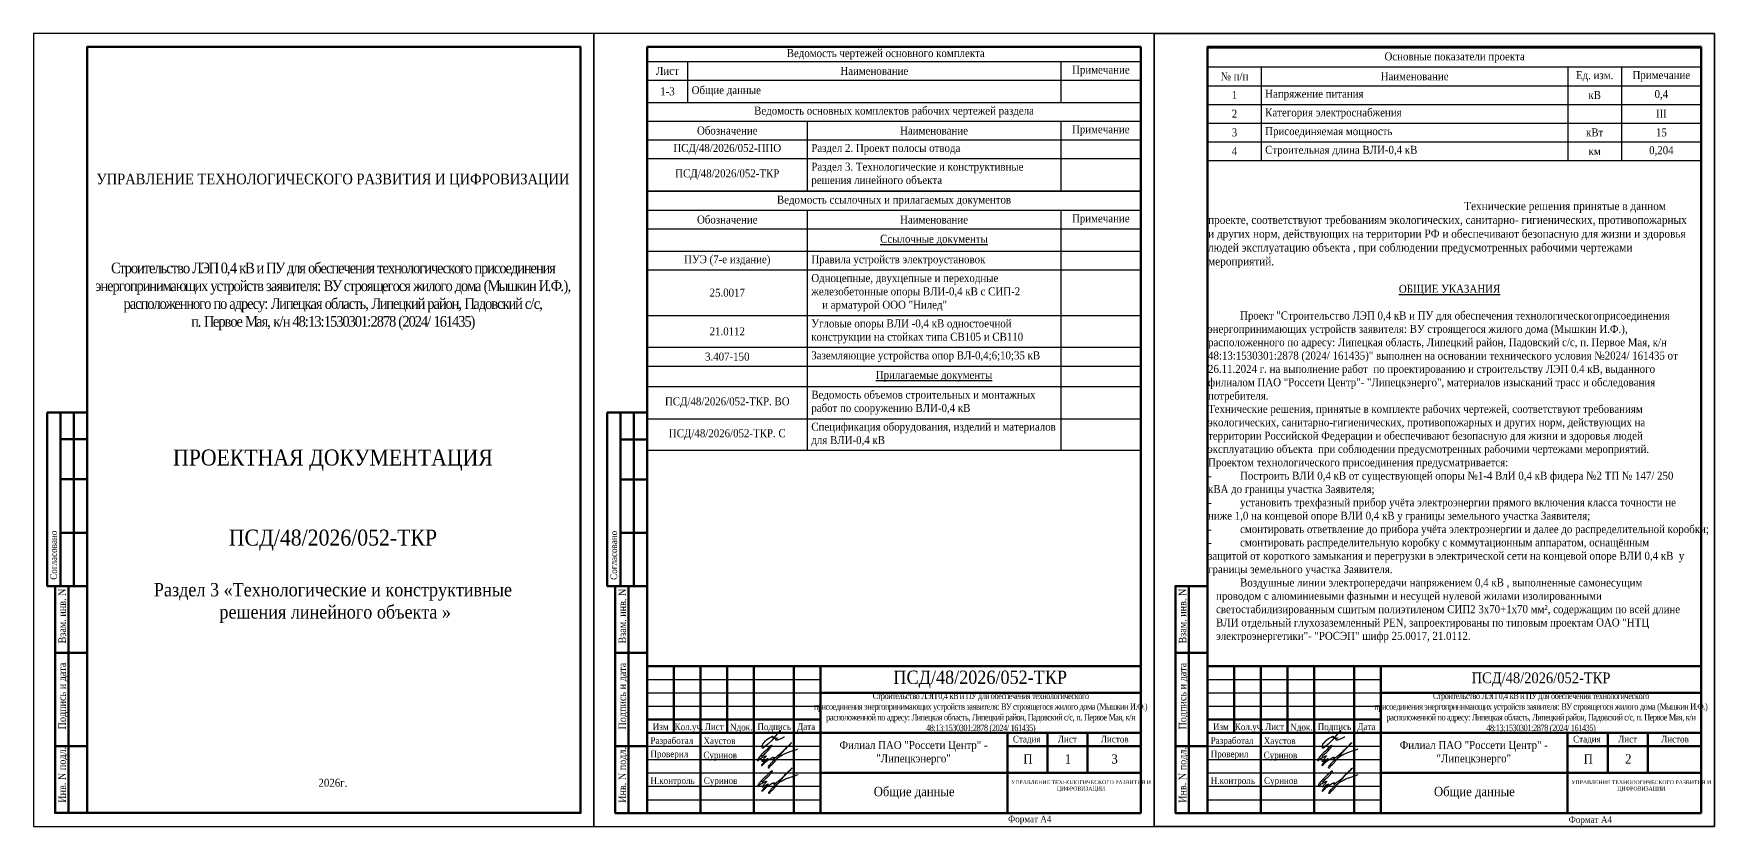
# Model space of a CAD drawing. Header units: millimetres. Extents: x 2174 to 9129, y 1758 to 2055.
# Drawn here: x 5744 to 6374, y 1758 to 2055 of the extents above; entities that cross this region are included whole.
import ezdxf

# ---------------------------------------------------------------- set-up
doc = ezdxf.new("R2010")
doc.units = ezdxf.units.MM
doc.layers.add('П', color=7, linetype='Continuous')
doc.layers.add('Чертеж', color=7, linetype='Continuous')
doc.styles.add('СПДС_BOLD', font='times.ttf', dxfattribs={"width": 0.8})
doc.styles.add('стиль1', font='times.ttf', dxfattribs={"width": 0.9, "height": 2})
doc.styles.add('стиль2', font='times.ttf', dxfattribs={"width": 0.9, "height": 2.5})

# ---------------------------------------------------------------- blocks, each defined once
blk = doc.blocks.new('Штамп б')
at = {"lineweight": 70}
for points in [[(20, 0), (8, 0), (8, 85), (20, 85)], [(13, 0), (13, 85)], [(8, 60), (20, 60)], [(8, 25), (20, 25)]]:
    blk.add_lwpolyline(points, dxfattribs=at)
at = {"lineweight": 25, "style": 'стиль1', "width": 0.9}
for s, p in [('Взам. инв. N', (12.06, 63.49)), ('Подпись и дата', (12.06, 31.28)), ('Инв. N подл.', (12.06, 3.82))]:
    blk.add_text(s, height=2.8, rotation=90, dxfattribs=at).set_placement(p)
blk = doc.blocks.new('*T13')
at = {"layer": 'Defpoints', "color": 8, "linetype": 'ByBlock', "lineweight": 0, "transparency": 16777216}
for p, q in [((0, 0), (185, 0)), ((0, 0), (0, -7)), ((185, 0), (185, -7))]:
    blk.add_line(p, q, dxfattribs=at)
at = {"layer": 'Чертеж', "color": 0, "lineweight": -2, "transparency": 16777216}
for p, q in [((0, -7), (185, -7)), ((0, -7), (0, -14)), ((60, -7), (60, -14)), ((155, -7), (155, -14)), ((185, -7), (185, -14)), ((0, -14), (185, -14))]:
    blk.add_line(p, q, dxfattribs=at)
at = {"layer": 'Чертеж', "color": 0, "linetype": 'ByBlock', "lineweight": -2, "transparency": 16777216}
for p, q in [((0, -14), (0, -96.93)), ((60, -14), (60, -96.93)), ((155, -14), (155, -96.93)), ((185, -14), (185, -96.93)), ((0, -22.33), (185, -22.33)), ((0, -29.36), (185, -29.36)), ((0, -46.39), (185, -46.39)), ((0, -58.34), (185, -58.34)), ((0, -65.34), (185, -65.34)), ((0, -73.01), (185, -73.01)), ((0, -85.12), (185, -85.12)), ((0, -96.93), (185, -96.93))]:
    blk.add_line(p, q, dxfattribs=at)
at = {"layer": 'Чертеж', "color": 0, "lineweight": 30, "transparency": 16777216, "char_height": 3, "style": 'стиль1'}
for s, insert, width, attachment_point in [('Ведомость ссылочных и прилагаемых документов', (92.5, -5.5), 182, 8), ('Обозначение', (30, -10.5), 57, 5), ('Наименование', (107.5, -10.5), 92, 5), ('Примечание', (170, -10.5), 27, 5), ('{\\LСсылочные документы}', (107.5, -18.17), 92, 5), ('ПУЭ (7-е издание)', (30, -25.84), 57, 5), ('Правила устройств электроустановок', (61.5, -25.84), 92, 4), ('{\\C256;Одноцепные, двухцепные и переходные железобетонные опоры ВЛИ-0,4 кВ с СИП-2                  и арматурой ООО "Нилед"}', (61.5, -37.87), 92, 4), ('25.0017', (30, -37.87), 57, 5), ('{\\C256;Угловые опоры ВЛИ -0,4 кВ одностоечной конструкции на стойках типа СВ105 и СВ110}', (61.5, -52.37), 92, 4), ('21.0112', (30, -52.37), 57, 5), ('3.407-150', (30, -61.84), 57, 5), ('Заземляющие устройства опор ВЛ-0,4;6;10;35 кВ', (61.5, -61.84), 92, 4), ('{\\LПрилагаемые документы}', (107.5, -69.18), 92, 5), ('{\\C256;Ведомость объемов строительных и монтажных работ по сооружению ВЛИ-0,4 кВ}', (61.5, -79.06), 92, 4), ('{\\C256;ПСД/48/2026/052-ТКР}. ВО', (30, -79.06), 57, 5), ('{\\C256;Спецификация оборудования, изделий и материалов для ВЛИ-0,4 кВ}', (61.5, -91.02), 92, 4), ('{\\C256;ПСД/48/2026/052-ТКР}. С', (30, -91.02), 57, 5)]:
    blk.add_mtext(s, dxfattribs=dict(at, insert=insert, width=width, attachment_point=attachment_point))
blk = doc.blocks.new('*T14')
at = {"layer": 'Defpoints', "color": 8, "linetype": 'ByBlock', "lineweight": 0, "transparency": 16777216}
for p, q in [((0, 0), (185, 0)), ((0, 0), (0, -7.02)), ((185, 0), (185, -7.02))]:
    blk.add_line(p, q, dxfattribs=at)
at = {"layer": 'Чертеж', "color": 0, "lineweight": -2, "transparency": 16777216}
for p, q in [((0, -7.02), (185, -7.02)), ((0, -7.02), (0, -14.02)), ((60, -7.02), (60, -14.02)), ((155, -7.02), (155, -14.02)), ((185, -7.02), (185, -14.02)), ((0, -14.02), (185, -14.02)), ((0, -21.02), (155, -21.02)), ((0, -33.05), (155, -33.05))]:
    blk.add_line(p, q, dxfattribs=at)
at = {"layer": 'Чертеж', "color": 0, "linetype": 'ByBlock', "lineweight": -2, "transparency": 16777216}
for p, q in [((0, -14.02), (0, -33.05)), ((60, -14.02), (60, -33.05)), ((155, -14.02), (155, -33.05)), ((185, -14.02), (185, -33.05)), ((155, -21.02), (185, -21.02)), ((155, -33.05), (185, -33.05))]:
    blk.add_line(p, q, dxfattribs=at)
at = {"layer": 'Чертеж', "color": 0, "lineweight": 30, "transparency": 16777216, "char_height": 3, "style": 'стиль1'}
for s, insert, width, attachment_point in [('Ведомость основных комплектов рабочих чертежей раздела', (92.5, -5.52), 182, 8), ('Обозначение', (30, -10.52), 57, 5), ('Наименование', (107.5, -10.52), 92, 5), ('Примечание', (170, -10.52), 27, 5), ('{\\C256;ПСД/48/2026/052-ППО}', (30, -17.52), 57, 5), ('{\\W0.9;Раздел 2. Проект полосы отвода}', (61.5, -17.52), 92, 4), ('{\\C256;ПСД/48/2026/052-ТКР}', (30, -27.03), 57, 5), ('Раздел 3. Технологические и конструктивные решения линейного объекта ', (61.5, -27.03), 92, 4)]:
    blk.add_mtext(s, dxfattribs=dict(at, insert=insert, width=width, attachment_point=attachment_point))
blk = doc.blocks.new('*T15')
at = {"layer": 'Чертеж', "color": 0, "linetype": 'ByBlock', "lineweight": -2, "transparency": 16777216}
for p, q in [((0, 0), (185, 0)), ((0, 0), (0, -15.33)), ((15.14, 0), (15.14, -15.33)), ((155.07, 0), (155.07, -15.33)), ((185, 0), (185, -15.33)), ((0, -7), (185, -7)), ((0, -15.33), (185, -15.33))]:
    blk.add_line(p, q, dxfattribs=at)
at = {"layer": 'Чертеж', "color": 0, "lineweight": 30, "transparency": 16777216, "char_height": 3, "style": 'стиль1'}
for s, insert, width, attachment_point in [('Лист', (7.57, -3.5), 12.1433, 5), ('Наименование', (85.11, -3.5), 136.9236, 5), ('Примечание', (170.03, -3.5), 28.9331, 5), ('Общие данные ', (16.64, -11.17), 136.9236, 4)]:
    blk.add_mtext(s, dxfattribs=dict(at, insert=insert, width=width, attachment_point=attachment_point))
at = {"layer": 'Чертеж', "lineweight": 30, "transparency": 16777216, "insert": (7.57, -11.17), "char_height": 3, "width": 14.9433, "attachment_point": 5, "style": 'стиль1'}
blk.add_mtext('1-3', dxfattribs=at)
blk = doc.blocks.new('A$C5B0935FB')
at = {"lineweight": 70}
for p, q in [((20, 65), (5, 65)), ((5, 0), (5, 65)), ((10, 55), (10, 65)), ((15, 0), (15, 65)), ((20, 0), (20, 65)), ((10, 40), (10, 55)), ((10, 55), (20, 55)), ((10, 20), (10, 40)), ((10, 40), (20, 40)), ((10, 0), (10, 20)), ((10, 20), (20, 20)), ((10, 0), (5, 0)), ((15, 0), (10, 0)), ((20, 0), (15, 0)), ((15, 0), (15, 0))]:
    blk.add_line(p, q, dxfattribs=at)
at = {"lineweight": 25, "style": 'стиль1', "width": 0.9}
blk.add_text('Согласовано', height=2.5, rotation=90, dxfattribs=at).set_placement((8.72, 2.35))
blk = doc.blocks.new('*T21')
at = {"layer": 'Defpoints', "color": 8, "linetype": 'ByBlock', "lineweight": 0, "transparency": 16777216}
for p, q in [((0, 0), (185, 0)), ((0, 0), (0, -7)), ((185, 0), (185, -7))]:
    blk.add_line(p, q, dxfattribs=at)
at = {"layer": 'Чертеж', "color": 0, "lineweight": -2, "transparency": 16777216}
for p, q in [((0, -7), (185, -7)), ((0, -7), (0, -14)), ((20, -7), (20, -14)), ((135, -7), (135, -14)), ((155, -7), (155, -14)), ((185, -7), (185, -14)), ((0, -14), (185, -14)), ((0, -21), (135, -21)), ((0, -28.02), (135, -28.02)), ((0, -35.02), (135, -35.02)), ((0, -42.02), (20, -42.02))]:
    blk.add_line(p, q, dxfattribs=at)
at = {"layer": 'Чертеж', "color": 0, "linetype": 'ByBlock', "lineweight": -2, "transparency": 16777216}
for p, q in [((0, -14), (0, -42.02)), ((20, -14), (20, -42.02)), ((135, -14), (135, -42.02)), ((155, -14), (155, -42.02)), ((185, -14), (185, -42.02)), ((135, -21), (185, -21)), ((135, -28.02), (185, -28.02)), ((135, -35.02), (185, -35.02)), ((20, -42.02), (185, -42.02))]:
    blk.add_line(p, q, dxfattribs=at)
at = {"layer": 'Чертеж', "color": 0, "lineweight": 30, "transparency": 16777216, "char_height": 3, "style": 'стиль1'}
for s, insert, width, attachment_point in [('Основные показатели проекта', (92.5, -3.5), 182, 5), ('№ п/п', (10, -10.5), 17, 5), ('Наименование', (77.5, -10.5), 112, 5), ('Ед. изм.', (145, -10.5), 17, 5), ('Примечание', (170, -10.5), 27, 5), ('1', (10, -17.5), 17, 5), ('Напряжение питания', (21.5, -17.5), 112, 4), ('кВ', (145, -17.5), 17, 5), ('{\\C256;0,4}', (170, -17.5), 27, 5), ('2', (10, -24.51), 17, 5), ('Категория электроснабжения', (21.5, -24.51), 112, 4), ('III', (170, -24.51), 27, 5), ('3', (10, -31.52), 17, 5), ('Присоединяемая мощность', (21.5, -31.52), 112, 4), ('кВт', (145, -31.52), 17, 5), ('15', (170, -31.52), 27, 5), ('4', (10, -38.52), 17, 5), ('Строительная длина ВЛИ-0,4 кВ', (21.5, -38.52), 112, 4), ('0,204', (170, -38.52), 27, 5), ('км', (145, -38.52), 17, 5)]:
    blk.add_mtext(s, dxfattribs=dict(at, insert=insert, width=width, attachment_point=attachment_point))
blk = doc.blocks.new('A$C7F1F469D')
at = {"color": 5, "lineweight": 25}
blk.add_spline([(-0.1, 1.78), (1.34, 2.93), (2.75, 4.33), (3.55, 5.31), (3.81, 5.64), (3.86, 5.8), (3.66, 5.81), (3.25, 5.7), (2.89, 5.36), (-1.09, 1.26), (-1.29, 0.98), (-1.47, 0.67), (-1.59, 0.28), (-1.54, 0.16), (-0.98, 0.55), (-0.42, 1.01), (0.34, 1.44), (1.08, 1.86), (1.69, 1.97), (1.62, 1.83), (1.26, 1.37), (0.56, 0.61), (0.16, 0.22), (0, 0), (0.24, -0.04), (0.82, 0.16), (1.44, 0.58), (2.18, 0.95), (2.33, 1.04), (1.93, 0.58), (1.28, 0.02), (0.64, -0.58), (0.1, -1.31), (-0.06, -1.68), (0.13, -1.59), (0.39, -1.41), (1.23, -0.56), (1.62, -0.16), (2.27, 0.27), (2.82, 0.65), (3.41, 1.04), (3.83, 1.25), (4.1, 1.35), (4.33, 1.44), (4.56, 1.45), (4.6, 1.35), (4.48, 1.19), (4.35, 0.92), (4.39, 0.82), (4.59, 0.91), (5.09, 1.34), (6.19, 2.18), (7.41, 3.21), (8.36, 4.22), (9.62, 5.31), (10.99, 6.68), (11.27, 6.98), (9.83, 5.51), (8.6, 4.26), (7.7, 3.28), (7.2, 2.7), (6.74, 2.12), (6.16, 1.41), (5.49, 0.62), (4.74, -0.34), (3.92, -1.29), (3.19, -1.94), (2.91, -2.31), (2.67, -2.58), (2.52, -2.55), (2.49, -2.26), (2.69, -1.9), (3.27, -1.11), (3.8, -0.52), (4.48, 0.07), (5.33, 0.79), (5.97, 1.29), (6.7, 1.77), (7.56, 2.21), (8.83, 2.91), (10.02, 3.35), (11.36, 3.83), (12.55, 4.24), (13.47, 4.57)], degree=3, dxfattribs=at)
blk = doc.blocks.new('Штамп фамилии')
at = {"layer": 'Чертеж', "color": 5, "lineweight": -2}
blk.add_lwpolyline([(47.47, 1.66), (47.54, 1.79), (47.62, 1.93), (47.66, 2.01), (47.7, 2.07), (47.73, 2.13), (47.76, 2.19), (47.76, 2.23), (47.76, 2.32), (47.74, 2.37), (47.71, 2.39), (47.66, 2.4), (47.61, 2.4), (47.56, 2.39), (47.52, 2.38), (47.44, 2.34), (47.38, 2.3), (47.33, 2.24), (47.26, 2.13), (45.27, -0.3), (44.41, -1.31), (42.95, -2.62), (41.21, -4.09), (41.09, -4.15), (41.01, -4.12), (40.97, -4.09), (40.93, -4.02), (40.86, -3.9), (40.8, -3.74), (40.79, -3.59), (40.79, -3.44), (40.82, -3.28), (40.86, -3.13), (40.9, -3.03), (40.96, -2.83), (41.05, -2.63), (41.29, -2.27), (41.56, -1.95), (42.15, -1.36), (42.5, -1), (42.96, -0.67), (43.54, -0.31), (44.11, 0.04), (44.76, 0.4), (44.84, 0.38), (44.86, 0.35), (44.86, 0.3), (44.81, -0.06), (44.88, -0.21), (44.95, -0.28), (45, -0.32), (45.11, -0.38), (45.27, -0.4), (45.46, -0.4), (46.3, -0.35), (46.39, -0.27), (46.46, -0.24), (46.48, -0.25), (46.48, -0.28), (46.47, -0.31), (46.46, -0.34), (46.44, -0.36), (46.39, -0.4), (46.28, -0.48), (45.92, -0.78), (45.89, -0.84), (45.87, -0.89), (45.87, -0.96), (45.9, -1), (46.03, -1.01), (46.17, -1), (46.59, -1), (46.68, -0.99), (46.84, -0.94), (47.03, -0.86), (48.5, -0.28), (48.66, -0.16), (48.81, -0.05), (48.96, 0.03), (49.07, 0.06), (49.21, 0.13)], dxfattribs=at)
at = {"layer": 'Чертеж', "color": 67, "lineweight": -2, "true_color": 0x727430}
for p in [(40.67, -8.99), (40.81, -18.55)]:
    blk.add_blockref('A$C7F1F469D', p, dxfattribs=at)
at = {"color": 7, "char_height": 2.5, "attachment_point": 4, "style": 'стиль1'}
for s, insert, width in [(' Разработал', (-1.9, -1.68), 17), (' Проверил', (-1.9, -6.68), 17), ('Хаустов', (18.85, -1.78), 20), (' Суринов', (17.96, -7.12), 20), (' Н.контроль', (-1.9, -16.68), 17), (' Суринов', (18.1, -16.68), 20)]:
    blk.add_mtext(s, dxfattribs=dict(at, insert=insert, width=width))
blk = doc.blocks.new('A$C31D65421')
blk.add_blockref('Штамп фамилии', (2.24, 18.43))

msp = doc.modelspace()

# ---------------------------------------------------------------- linework, layer by layer
at = {"layer": 'П', "linetype": 'Continuous', "lineweight": 0}
for points in [[(5743.703, 2055.4), (5953.703, 2055.4), (5953.703, 1758.4), (5743.703, 1758.4)], [(5953.703, 2055.4), (6163.703, 2055.4), (6163.703, 1758.4), (5953.703, 1758.4)]]:
    msp.add_lwpolyline(points, close=True, dxfattribs=at)
at = {"layer": 'П', "lineweight": 30}
for points in [[(5743.703, 1758.4), (5953.703, 1758.4), (5953.703, 2055.4), (5743.703, 2055.4)], [(5953.703, 1758.4), (6163.703, 1758.4), (6163.703, 2055.4), (5953.703, 2055.4)]]:
    msp.add_lwpolyline(points, close=True, dxfattribs=at)
at = {"layer": 'П', "linetype": 'Continuous', "lineweight": 30}
for points in [[(6163.703, 2055.4), (6373.703, 2055.4), (6373.703, 1758.4), (6163.703, 1758.4)], [(6163.703, 1758.4), (6373.703, 1758.4), (6373.703, 2055.4), (6163.703, 2055.4)]]:
    msp.add_lwpolyline(points, close=True, dxfattribs=at)
at = {"layer": 'Чертеж', "lineweight": 70}
for p, q in [((6158.703, 1763.4), (6158.703, 2050.4)), ((6368.703, 1763.4), (6368.703, 2050.4)), ((6158.703, 1818.4), (5973.703, 1818.4)), ((5973.703, 1818.4), (5973.703, 1763.4)), ((6368.703, 1818.4), (6183.703, 1818.4)), ((6183.703, 1818.4), (6183.703, 1763.4)), ((6183.703, 1763.4), (6368.703, 1763.4))]:
    msp.add_line(p, q, dxfattribs=at)
msp.add_lwpolyline([(5763.72, 1763.434), (5948.72, 1763.434), (5948.72, 2050.434), (5763.72, 2050.434)], close=True, dxfattribs=at)
for points in [[(6158.703, 2050.4), (5973.703, 2050.4), (5973.703, 1763.4)], [(6368.703, 2050.4), (6183.703, 2050.4), (6183.703, 1763.4)], [(5983.703, 1818.4), (5983.703, 1793.4)], [(5993.703, 1818.4), (5993.703, 1763.4)], [(6003.703, 1818.4), (6003.703, 1793.4)], [(6013.703, 1818.4), (6013.703, 1763.4)], [(6028.703, 1818.4), (6028.703, 1763.4)], [(6038.703, 1818.4), (6038.703, 1763.4)], [(6193.703, 1818.4), (6193.703, 1793.4)], [(6203.703, 1818.4), (6203.703, 1763.4)], [(6213.703, 1818.4), (6213.703, 1793.4)], [(6223.703, 1818.4), (6223.703, 1763.4)], [(6238.703, 1818.4), (6238.703, 1763.4)], [(6248.703, 1818.4), (6248.703, 1763.4)], [(6038.703, 1808.4), (6158.703, 1808.4)], [(6248.703, 1808.4), (6368.703, 1808.4)], [(5973.703, 1798.4), (6038.703, 1798.4)], [(6183.703, 1798.4), (6248.703, 1798.4)], [(5973.703, 1793.4), (6158.703, 1793.4)], [(6108.703, 1793.4), (6108.703, 1763.4)], [(6123.703, 1793.4), (6123.703, 1778.4)], [(6138.703, 1793.4), (6138.703, 1778.4)], [(6183.703, 1793.4), (6368.703, 1793.4)], [(6318.703, 1793.4), (6318.703, 1763.4)], [(6333.703, 1793.4), (6333.703, 1778.4)], [(6348.703, 1793.4), (6348.703, 1778.4)], [(6108.703, 1788.4), (6158.703, 1788.4)], [(6318.703, 1788.4), (6368.703, 1788.4)], [(6038.703, 1778.4), (6158.703, 1778.4)], [(6248.703, 1778.4), (6368.703, 1778.4)], [(5973.703, 1763.4), (6158.703, 1763.4)]]:
    msp.add_lwpolyline(points, dxfattribs=at)
at = {"layer": 'Чертеж', "lineweight": 30}
for points in [[(5973.703, 1813.4), (6038.703, 1813.4)], [(5973.703, 1808.4), (6038.703, 1808.4)], [(6183.703, 1813.4), (6248.703, 1813.4)], [(6183.703, 1808.4), (6248.703, 1808.4)], [(5973.703, 1803.4), (6038.703, 1803.4)], [(6183.703, 1803.4), (6248.703, 1803.4)], [(5973.703, 1788.4), (6038.703, 1788.4)], [(5973.703, 1783.4), (6038.703, 1783.4)], [(6183.703, 1788.4), (6248.703, 1788.4)], [(6183.703, 1783.4), (6248.703, 1783.4)], [(5973.703, 1778.4), (6038.703, 1778.4)], [(6183.703, 1778.4), (6248.703, 1778.4)], [(5973.703, 1773.4), (6038.703, 1773.4)], [(6183.703, 1773.4), (6248.703, 1773.4)], [(5973.703, 1768.4), (6038.703, 1768.4)], [(6183.703, 1768.4), (6248.703, 1768.4)]]:
    msp.add_lwpolyline(points, dxfattribs=at)

# ---------------------------------------------------------------- block references
for name, p in [('*T21', (6183.828, 2049.899)), ('*T15', (5973.703, 2044.937)), ('*T14', (5973.703, 2029.603)), ('*T13', (5973.703, 1996.214)), ('A$C5B0935FB', (5953.703, 1848.4))]:
    msp.add_blockref(name, p)
at = {"layer": 'Чертеж'}
msp.add_blockref('A$C5B0935FB', (5743.72, 1848.434), dxfattribs=at)
at = {"layer": 'Чертеж', "lineweight": 25}
for p in [(5743.72, 1763.434), (5953.703, 1763.4), (6163.703, 1763.4)]:
    msp.add_blockref('Штамп б', p, dxfattribs=at)
at = {"layer": 'Чертеж', "linetype": 'Continuous', "lineweight": 0}
for p in [(5973.703, 1773.4), (6183.703, 1773.4)]:
    msp.add_blockref('A$C31D65421', p, dxfattribs=at)

# ---------------------------------------------------------------- texts
note = msp.add_mtext_dynamic_manual_height_columns('\\pi90;{\\L\\P\\P\\P\\P\\P\\P\\P\\P\\P\\P\\P\\pi0;}^I{\\H1.0357x;Технические решения принятые в данном проекте, соответствуют требованиям экологических, санитарно- гигиенических, противопожарных и других норм, действующих на территории РФ и обеспечивают безопасную для жизни и здоровья людей эксплуатацию объекта , при соблюдении предусмотренных рабочими чертежами мероприятий.\\P\\P\\pi71.526;\\H0.96553x;\\LОБЩИЕ УКАЗАНИЯ\\P\\pi90;}\\P\\pi0;{\\A1;^IПроект "}Строительство ЛЭП 0,4 кВ и ПУ для обеспечения технологическогоприсоединения энергопринимающих устройств заявителя: ВУ строящегося жилого дома (Мышкин И.Ф.), расположенного по адресу: Липецкая область, Липецкий район, Падовский с/с, п. Первое Мая, к/н 48:13:1530301:2878 (2024/ 161435)" выполнен на осно{\\A1;вании технического условия №2024/ 161435 от 26.11.2024 г. на выполнение работ  по проектированию и строительству ЛЭП 0.4 кВ, выданного филиалом ПАО "Россети Центр"- "Липецкэнерго", материалов изысканий трасс и обследования потребителя.\\P\\pi9,l3,t30,57;}Технические решения, принятые в комплекте рабочих чертежей, соответствуют требованиям экологических, санитарно-гигиенических, противопожарных и других норм, действующих на территории Российской Федерации и обеспечивают безопасную для жизни и здоровья людей эксплуатацию объекта  при соблюдении предусмотренных рабочими чертежами мероприятий.\\P\\ptz;{\\A1;Проектом технологического присоединения предусматривается:\\P\\pi6;}-^IПостроить ВЛИ 0,4 кВ от существующей опоры №1-4 ВлИ 0,4 кВ фидера №2 ТП № 147/ 250 кВА до границы участка Заявителя;\\P-^Iустановить трехфазный прибор учёта электроэнергии прямого включения класса точности не ниже 1,0 на концевой опоре ВЛИ 0,4 кВ {\\A1;у границы земельного участка Заявителя;\\P}-^Iсмонтировать ответвление до прибора учёта электроэнергии и далее до распределительной коробки{\\A1;;}\\P-^Iсмонтировать распределительную коробку с коммутационным аппаратом, оснащённым защитой от короткого замыкания и перегрузки в электрической сети на концевой опоре ВЛИ 0,4 кВ  {\\A1;у границы земельного участка Заявителя.}\\P\\pi9;Воздушные линии электропередачи напряжением 0,4 кВ , выполненн{\\A1;ые самонесущим проводом с алюминиевыми фазными и несущей нулевой жилами изолированными светостабилизированным сшитым полиэтиленом СИП2 3х70+1х70 мм², содержащим по всей длине ВЛИ отдельный глухозаземленный PEN, запроектированы по типовым проектам ОАО "НТЦ электроэнергетики"- }', width=180, gutter_width=30, heights=[217.976, 0], dxfattribs=dict(insert=(6183.912, 2047.387), char_height=3, attachment_point=1, style='стиль1'))
for column, words in zip(note.columns.linked_columns, ['\\A1;\\pl3;"РОСЭП" шифр 25.0017, 21.0112.\\P\\pi9;{\\A0;Выбор марок и сечений  проводов произведен в соответствии с заданием на проектирование с \\P\\pi0;учетом требований "Технической политики ПАО "Россети Центр".\\P\\pi9;}Выполненные расчеты и проверки показали, что выбранные сечения , удовлетворяют всем  \\P\\pi0;требованиям, предъявляемым ПУЭ 7 изд.{\\A0;\\P\\pi9;}Для защиты ВЛИ-0,4 кВ от атмосферных перенапряжений на ВЛИ предусмотрено выполнение грозозащитных заземляющих устройств сопротивлением не более 30 Ом.\\P\\pi12,l0;{\\A0;Грозозащитное заземление используется также для повторных заземлений нулевого провода. \\P\\pi9,l3,t12;Общее сопротивление заземлителей всех повторных заземлений нулевого провода проектируемой ВЛИ-0,4 кВ в любое время года не должно превышать 10 Ом.}\\P\\ptz;Заземляющие устройства опор выполняются по типовой документации серии 3.407-150 {\\T0.95;"Заземляющие устройства воздушных линий электропередачи напряжением 0,38, 6-10, 20-35 кВ"}.\\P\\pt12;{\\A0;Охрана труда и техника безопасности при строительстве и эксплуатации проектируемых объектов обеспечены принятием всех проектных решений в строгом соответствии с ПУЭ 7 изд., требования которых учитывают условия безопасности труда, предупреждение производственного травматизма, профессиональных заболеваний, пожаров и взрывов.\\P\\pi12,l0,t9,12;Для обеспечения охраны труда и техники безопасности проектом предусмотрено:\\P\\pi6,l3,tz;-^I использование технически совершенных изделий;\\P-^I размещение оборудования, обеспечивающего его свободное обслуживание;\\P-^I монтаж заземляющих устройств  элементов  электроустановок с нормированной ПУЭ 7 изд. величиной сопротивления;\\P-^I применение типовых  конструкций опор линий электропередачи; \\~ \\P-^I использование при выполнении строительно-монтажных работ машин и механизмов, в конструкции которых заложены принципы охраны труда;\\P\\pi9;Работы выполняются квалифицированным персоналом, прошедшим  инструктаж по технике \\P\\pi0;безопасности.\\P\\pi9;Производство и приемку работ осуществлять согласно  ПУЭ и СНиП 3.05.06-85. \\~\\~\\~\\~\\~\\~\\~\\~\\~\\~\\~ }']):
    column.text = words
at = {"layer": 'Чертеж', "lineweight": 25, "style": 'стиль1', "width": 0.9}
for s, height, p in [('Ведомость чертежей основного комплекта ', 3, (6025.991, 2046.611)), ('Изм', 2.5, (5975.756, 1794.472)), ('Кол.уч.', 2.5, (5983.953, 1794.472)), ('Лист', 2.5, (5995.276, 1794.472)), ('Nдок.', 2.5, (6004.725, 1794.329)), ('Подпись', 2.5, (6015, 1794.472)), ('Дата', 2.5, (6029.842, 1794.472)), ('Изм', 2.5, (6185.756, 1794.472)), ('Кол.уч.', 2.5, (6193.953, 1794.472)), ('Лист', 2.5, (6205.276, 1794.472)), ('Nдок.', 2.5, (6214.725, 1794.329)), ('Подпись', 2.5, (6225, 1794.472)), ('Дата', 2.5, (6239.842, 1794.472)), ('Стадия', 2.5, (6110.75, 1789.84)), ('Лист', 2.5, (6127.623, 1789.84)), ('Листов', 2.5, (6143.721, 1789.84)), ('Стадия', 2.5, (6320.75, 1789.84)), ('Лист', 2.5, (6337.623, 1789.84)), ('Листов', 2.5, (6353.721, 1789.84)), ('П', 3.5, (6114.7, 1781.925)), ('1', 3.5, (6130.249, 1781.925)), ('3', 3.5, (6147.692, 1781.925)), ('П', 3.5, (6324.7, 1781.925)), ('2', 3.5, (6340.249, 1781.925)), ('Формат А4', 2.5, (6108.964, 1759.927)), ('Формат А4', 2.5, (6319.088, 1759.69))]:
    msp.add_text(s, height=height, dxfattribs=at).set_placement(p)
at = {"layer": 'Чертеж', "color": 1, "lineweight": 20, "insert": (5855.893, 2045.789), "char_height": 5, "width": 185.01678, "attachment_point": 2, "style": 'стиль1'}
msp.add_mtext('\\pt95;{\\C256;\\P\\P\\H0.36x;\\P\\P\\P\\P\\P\\H0.94444x;\\P\\H2.9412x;\\P\\ptz;\\fTimes New Roman|b0|i0|c204|p16;\\H0.8x;УПРАВЛЕНИЕ ТЕХНОЛОГИЧЕСКОГО РАЗВИТИЯ И ЦИФРОВИЗАЦИИ\\H0.75003x;\\P\\P\\P\\pt95;\\fTimes New Roman|b0|i0|c204|p18;\\H1.6667x;\\P\\P\\ptz;\\H0.79995x;\\T0.85;Строительство ЛЭП 0,4 кВ и ПУ для обеспечения технологического присоединения энергопринимающих устройств заявителя: ВУ строящегося жилого дома (Мышкин И.Ф.), расположенного по адресу: Липецкая область, Липецкий район, Падовский с/с, \\Pп. Первое Мая, к/н 48:13:1530301:2878 (2024/ 161435)\\P\\P\\P\\pt95;\\P\\P\\P\\H1.5x;\\T1;\\PПРОЕКТНАЯ ДОКУМЕНТАЦИЯ\\P\\P\\PПСД/48/2026/052-ТКР\\P\\P\\H0.83332x;Раздел 3 «Технологические и конструктивные\\P решения линейного объекта »\\P\\pi9.771,t5.9165;\\P\\pi0,t95;\\P\\P\\P\\H1.0001x;\\P\\H0.59994x;\\P\\P\\P2026г.}', dxfattribs=at)
at = {"layer": 'Чертеж', "lineweight": 25, "attachment_point": 5}
for s, insert, char_height, width, style in [('ПСД/48/2026/052-ТКР', (6098.508, 1813.442), 5, 119.88502, 'стиль2'), ('ПСД/48/2026/052-ТКР', (6308.72, 1813.4), 4, 120.03308, 'стиль2'), ('{\\T0.9;Строительство ЛЭП 0,4 кВ и ПУ для обеспечения технологического\\Pприсоединения энергопринимающих устройств заявителя: ВУ строящегося жилого дома (Мышкин И.Ф.) расположенной по адресу: Липецкая область, Липецкий район, Падовский с/с, п. Первое Мая, к/н 48:13:1530301:2878 (2024/ 161435)}', (6098.686, 1800.9), 2.4, 120.03319, 'СПДС_BOLD'), ('{\\T0.9;Строительство ЛЭП 0,4 кВ и ПУ для обеспечения технологического\\Pприсоединения энергопринимающих устройств заявителя: ВУ строящегося жилого дома (Мышкин И.Ф.) расположенной по адресу: Липецкая область, Липецкий район, Падовский с/с, п. Первое Мая, к/н 48:13:1530301:2878 (2024/ 161435)}', (6308.686, 1800.9), 2.4, 120.03319, 'СПДС_BOLD'), ('Филиал ПАО "Россети Центр" - "Липецкэнерго"', (6073.513, 1785.9, 0), 3, 70.37962, 'стиль1'), ('Филиал ПАО "Россети Центр" - "Липецкэнерго"', (6283.513, 1785.9, 0), 3, 70.37962, 'стиль1'), ('Общие данные', (6073.747, 1770.9), 3.5, 70.08803, 'стиль1'), ('{\\fTimes New Roman|b0|i0|c204|p16;\\H0.8x;УПРАВЛЕНИЕ ТЕХНОЛОГИЧЕСКОГО РАЗВИТИЯ И ЦИФРОВИЗАЦИИ}', (6136.299, 1773.521), 1.8, 54.19561, 'стиль2'), ('Общие данные', (6283.747, 1770.9), 3.5, 70.08803, 'стиль1'), ('{\\fTimes New Roman|b0|i0|c204|p16;\\H0.8x;УПРАВЛЕНИЕ ТЕХНОЛОГИЧЕСКОГО РАЗВИТИЯ И ЦИФРОВИЗАЦИИ}', (6346.299, 1773.521), 1.8, 54.19561, 'стиль2')]:
    msp.add_mtext(s, dxfattribs=dict(at, insert=insert, char_height=char_height, width=width, style=style))

doc.saveas('drawing.dxf')
